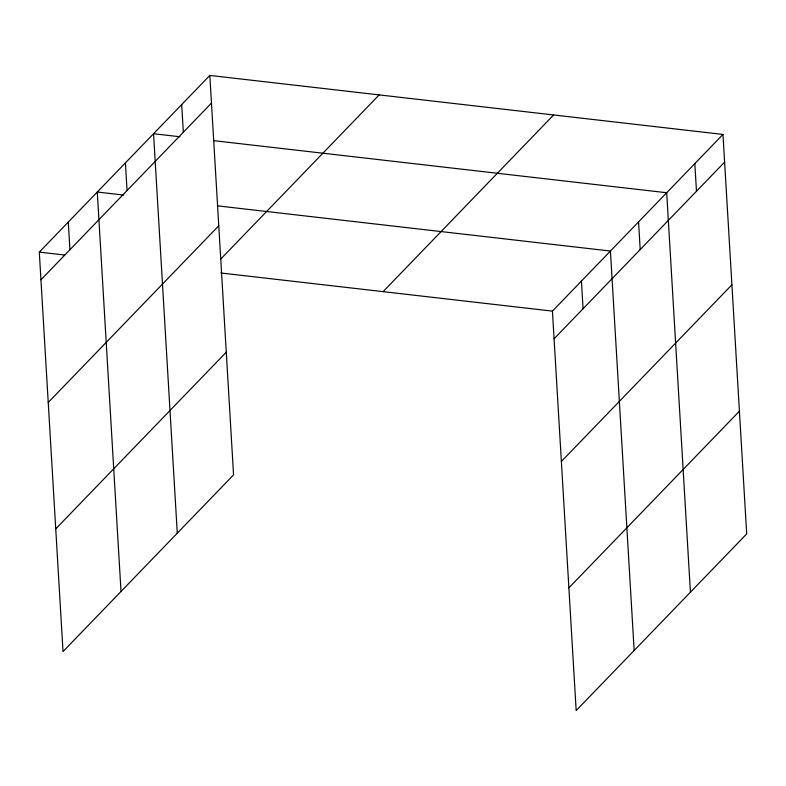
<?xml version="1.0" encoding="UTF-8"?>
<svg xmlns="http://www.w3.org/2000/svg" width="786" height="786" viewBox="0 0 786 786"><rect width="100%" height="100%" fill="white"/><g stroke="black" fill="none" stroke-linecap="round" stroke-linejoin="round"><path stroke-width="1.18" d="M209.833 75.427L233.56 474.882L63.027 651.565L39.3 252.11L209.833 75.427L722.973 134.435L746.7 533.89L576.167 710.573L552.44 311.118L722.973 134.435M40.941 279.777L211.473 103.094M48.231 402.461L218.763 225.788M220.571 259.213L379.166 94.9M55.747 528.87L226.27 352.197M383.106 291.645L553.629 114.962M554.081 338.786L724.613 162.103M561.371 461.47L731.904 284.797M568.877 587.879L739.41 411.206M179.974 136.764L153.555 133.728L177.282 533.193M213.605 140.635L666.695 192.737L690.422 592.202M123.697 195.075L97.277 192.03L121.015 591.494M217.378 205.844L610.417 251.039L634.155 650.503M39.3 252.11L64.521 255.008M220.748 272.968L552.44 311.118M694.834 163.586L696.475 191.253M638.556 221.888L640.197 249.555M581.424 281.083L583.074 308.751M181.694 104.577L183.334 132.244M125.416 162.879L127.057 190.546M68.294 222.074L69.934 249.742"/></g></svg>
